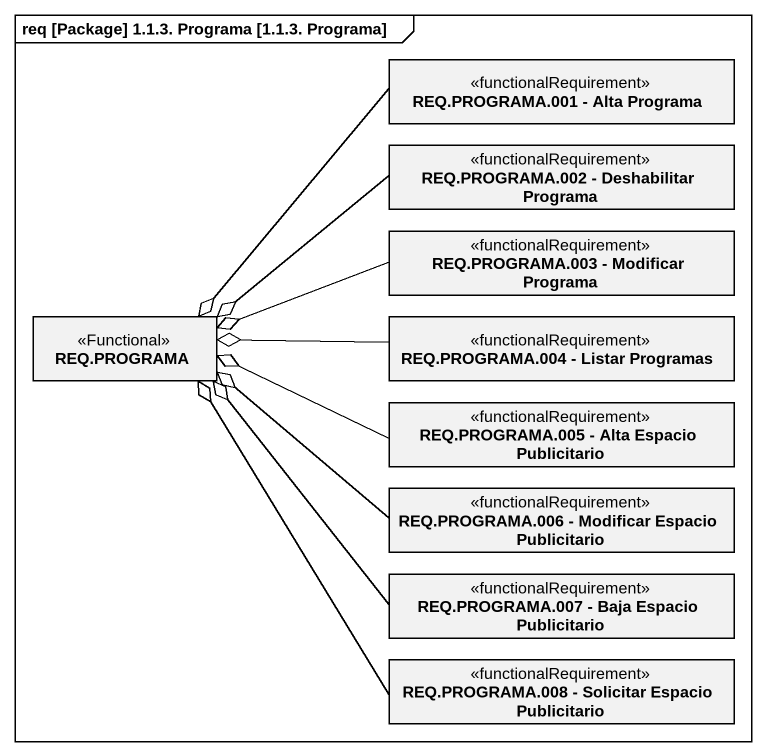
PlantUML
@startuml
mainframe req [Package] 1.1.3. Programa [1.1.3. Programa]
hide circle
hide empty members
class "REQ.PROGRAMA.001 - Alta Programa" as REQ_PROGRAMA_001_Alta <<functionalRequirement>>
class "REQ.PROGRAMA.002 - Deshabilitar Programa" as REQ_PROGRAMA_002 <<functionalRequirement>>
class "REQ.PROGRAMA.003 - Modificar Programa" as REQ_PROGRAMA_003_Modificar <<functionalRequirement>>
class "REQ.PROGRAMA" as REQ_PROGRAMA <<Functional>>
class "REQ.PROGRAMA.004 - Listar Programas" as REQ_PROGRAMA_004_Listar <<functionalRequirement>>
class "REQ.PROGRAMA.005 - Alta Espacio Publicitario" as REQ_PROGRAMA_005_Alta <<functionalRequirement>>
class "REQ.PROGRAMA.006 - Modificar Espacio Publicitario" as REQ_PROGRAMA_006_Modificar <<functionalRequirement>>
class "REQ.PROGRAMA.007 - Baja Espacio Publicitario" as REQ_PROGRAMA_007_Baja <<functionalRequirement>>
class "REQ.PROGRAMA.008 - Solicitar Espacio Publicitario" as REQ_PROGRAMA_008_Solicitar <<functionalRequirement>>
REQ_PROGRAMA_001_Alta -left-o REQ_PROGRAMA
REQ_PROGRAMA_002 -left-o REQ_PROGRAMA
REQ_PROGRAMA_003_Modificar -left-o REQ_PROGRAMA
REQ_PROGRAMA_004_Listar -left-o REQ_PROGRAMA
REQ_PROGRAMA_005_Alta -left-o REQ_PROGRAMA
REQ_PROGRAMA_006_Modificar -left-o REQ_PROGRAMA
REQ_PROGRAMA_007_Baja -left-o REQ_PROGRAMA
REQ_PROGRAMA_008_Solicitar -up-o REQ_PROGRAMA
@enduml
